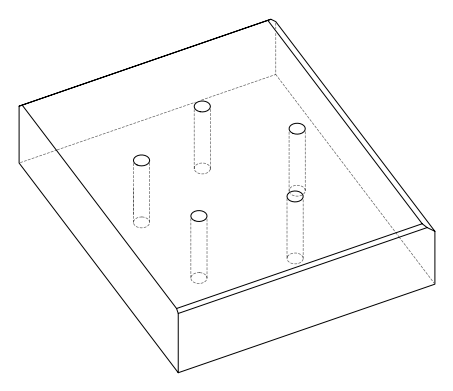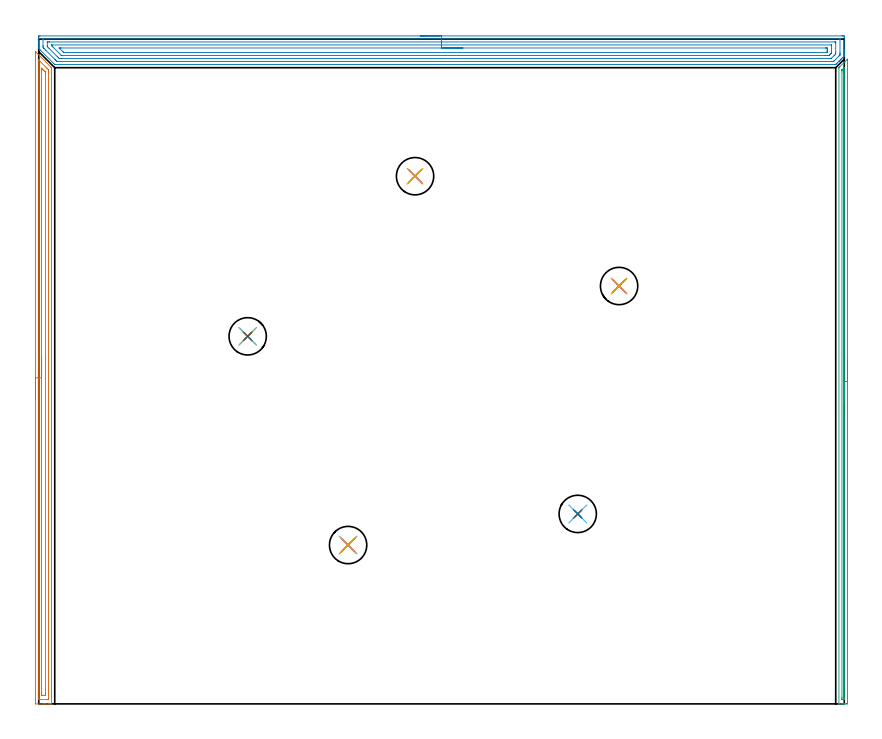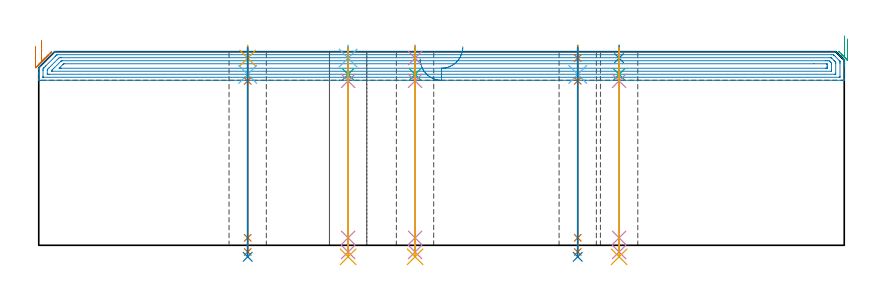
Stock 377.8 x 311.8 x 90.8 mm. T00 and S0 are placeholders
(PLAN: 23 operations, 16 tool changes, 32.5 min)
(1 AREA_MILL | FG_CHAMFER_SURFACE | UGT0205_001 | 7.46 min | 8728 mm3)
(2 AREA_MILL_1 | FG_CHAMFER_SURFACE_1 | UGT0205_001 | 15.28 min | 33658 mm3)
(3 AREA_MILL_2 | FG_CHAMFER_SURFACE_2 | UGT0205_001 | 4.97 min | 2400 mm3)
(4 SPOT_DRILL | STEP1HOLE | NXT0321_9005460120000 | 0.05 min | 183 mm3)
(5 SPOT_DRILL_1 | STEP1HOLE_1 | NXT0321_9005460120000 | 0.05 min | 181 mm3)
(6 SPOT_DRILL_2 | STEP1HOLE_2 | NXT0321_9005460120000 | 0.05 min | 184 mm3)
(7 SPOT_DRILL_3 | STEP1HOLE_3 | NXT0321_9005460120000 | 0.05 min | 182 mm3)
(8 SPOT_DRILL_4 | STEP1HOLE_4 | NXT0321_9005460120000 | 0.05 min | 182 mm3)
(9 DRILL_BLIND_HOLE_INTO_CENTER | STEP1HOLE | UGT0301_191 | 0.05 min | 276 mm3)
(10 GUN_DRILL_THROUGH_HOLE | STEP1HOLE | UGT0307_003 | 0.46 min | 3111 mm3)
(11 SPADE_DRILL_TO_ENLARGE_THROUGH_HOLE | STEP1HOLE | UGT0306_008 | 0.39 min | 18234 mm3)
(12 DRILL_BLIND_HOLE_INTO_CENTER_1 | STEP1HOLE_1 | UGT0301_191 | 0.05 min | 276 mm3)
(13 GUN_DRILL_THROUGH_HOLE_1 | STEP1HOLE_1 | UGT0307_003 | 0.46 min | 3114 mm3)
(14 SPADE_DRILL_TO_ENLARGE_THROUGH_HOLE_1 | STEP1HOLE_1 | UGT0306_008 | 0.39 min | 18234 mm3)
(15 DRILL_BLIND_HOLE_INTO_CENTER_2 | STEP1HOLE_2 | UGT0301_191 | 0.05 min | 278 mm3)
(16 GUN_DRILL_THROUGH_HOLE_2 | STEP1HOLE_2 | UGT0307_003 | 0.46 min | 3110 mm3)
(17 SPADE_DRILL_TO_ENLARGE_THROUGH_HOLE_2 | STEP1HOLE_2 | UGT0306_008 | 0.39 min | 18234 mm3)
(18 DRILL_BLIND_HOLE_INTO_CENTER_3 | STEP1HOLE_3 | UGT0301_191 | 0.05 min | 280 mm3)
(19 GUN_DRILL_THROUGH_HOLE_3 | STEP1HOLE_3 | UGT0307_003 | 0.46 min | 3112 mm3)
(20 SPADE_DRILL_TO_ENLARGE_THROUGH_HOLE_3 | STEP1HOLE_3 | UGT0306_008 | 0.39 min | 18237 mm3)
(21 DRILL_BLIND_HOLE_INTO_CENTER_4 | STEP1HOLE_4 | UGT0301_191 | 0.05 min | 277 mm3)
(22 GUN_DRILL_THROUGH_HOLE_4 | STEP1HOLE_4 | UGT0307_003 | 0.46 min | 3115 mm3)
(23 SPADE_DRILL_TO_ENLARGE_THROUGH_HOLE_4 | STEP1HOLE_4 | UGT0306_008 | 0.39 min | 18229 mm3)
(TOOL UGT0205_001 | Chamfer Mill 20 x 3 x 45 deg. | D20 FL50 Z2)
(TOOL NXT0321_9005460120000 | NC Spot Drill, 142deg, 12mm, Carbide, Uncoated | D12 PA142 FL30 Z2)
(TOOL UGT0301_191 | Twist Drill 7.1 mm | D7.1 PA118 FL66 Z2)
(TOOL UGT0307_003 | Gun Drill 7 mm | D7 PA130 FL24 Z1)
(TOOL UGT0306_008 | Spade Drill 17.5mm | D17.5 PA132 FL10 Z2)
(OP 1 AREA_MILL)
G17 G21 G94 G90
T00 M6
G54
G17 G0 G90 X-1.5 Y142.95 S1061 M3
G43 Z100.8 H0
Z93.3
G94 G1 Y142.988 Z92.428 F250.
Y143.102 Z91.564
Y143.291 Z90.712
Y143.553 Z89.88
Y143.887 Z89.074
Y144.29 Z88.3
Y144.758 Z87.564
Y145.29 Z86.872
Y145.879 Z86.229
Y146.522 Z85.64
Y147.214 Z85.108
Y147.95 Z84.64
Y148.724 Z84.237
Y149.53 Z83.903
Y150.362 Z83.641
Y151.213 Z83.452
Y152.078 Z83.338
Y152.95 Z83.3
Y305.812
X-1.495 Y305.876 Z83.303
X-1.493 Y305.882 Z83.305
X-1.475 Y305.876 Z83.322
X-1.325 Y305.726 Z83.472
X-1.178 Y305.578 Z83.621
X5.875 Y298.526 Z90.674
X6.001 Y298.4 Z90.799
X6. Y298.155 Z90.8
Y0.172
X5.997 Y0.01 Z90.788
X5.935 Y0.007 Z90.726
X5.519 Y0. Z90.319
X5.174 Z89.974
X4.484 Z89.279
X3.245 Z88.042
X2.697 Z87.491
X2.077 Z86.873
X-1.496 Y0.001 Z83.301
X-1.497 Y0.002 Z83.3
X-1.5 Y0.619
Y152.95
X-0.086 Z84.714
X-0.085 Y301.808 Z84.715
X-0.084 Y301.91 Z84.716
X-0.081 Y301.977 Z84.719
X-0.079 Y302.015 Z84.721
X-0.063 Y302.002 Z84.737
X0.016 Y301.93 Z84.816
X0.243 Y301.707 Z85.043
X3.816 Y298.133 Z88.616
X4.484 Y297.454 Z89.284
X4.579 Y297.337 Z89.379
X4.582 Y297.24 Z89.382
X4.584 Y297.14 Z89.384
X4.586 Y296.346 Z89.386
Y296.245
X4.585 Y2.305 Z89.385
X4.583 Y2.203 Z89.383
X4.579 Y2.01 Z89.379
X4.484 Y2.008 Z89.284
X3.995 Y2.001 Z88.795
X0.422 Y2. Z85.222
X0.016 Y2.004 Z84.816
X-0.042 Y2.006 Z84.758
X-0.071 Y2.009 Z84.729
X-0.079 Y2.102 Z84.721
X-0.084 Y2.304 Z84.716
X-0.085 Y2.406 Z84.715
X-0.086 Y152.95 Z84.714
X1.328 Z86.128
X1.329 Y297.24 Z86.129
X1.33 Y297.713 Z86.13
X1.335 Y298.133 Z86.135
X1.336 Y298.153 Z86.136
X1.363 Y298.133 Z86.163
X1.803 Y297.697 Z86.603
X2.261 Y297.24 Z87.061
X2.697 Y296.801 Z87.497
X3.146 Y296.346 Z87.946
X3.165 Y296.313 Z87.965
X3.167 Y296.286 Z87.967
X3.17 Y296.228 Z87.97
X3.171 Y296.109 Z87.971
Y295.872
Y4.612
X3.169 Y4.193 Z87.969
X3.167 Y4.075 Z87.967
X3.165 Y4.024 Z87.965
X3.082 Y4.01 Z87.882
X2.887 Y4.002 Z87.687
X1.803 Y4. Z86.603
X1.61 Y4.001 Z86.41
X1.482 Y4.005 Z86.282
X1.379 Y4.01 Z86.179
X1.335 Y4.016 Z86.135
X1.334 Y4.036 Z86.134
X1.331 Y4.193 Z86.131
X1.329 Y4.667 Z86.129
X1.328 Y152.95 Z86.128
Y153.822 Z86.167
Y154.686 Z86.28
Y155.538 Z86.469
Y156.37 Z86.732
Y157.176 Z87.065
Y157.95 Z87.468
Y158.686 Z87.937
Y159.378 Z88.468
Y160.021 Z89.057
Y160.61 Z89.701
Y161.141 Z90.393
Y161.61 Z91.128
Y162.013 Z91.902
Y162.347 Z92.708
Y162.609 Z93.54
Y162.798 Z94.392
Y162.912 Z95.257
Y162.95 Z96.128
G0 Z100.8
M5
M2
(OP 2 AREA_MILL_1)
G17 G21 G94 G90
T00 M6
G54
G17 G0 G90 X178.9 Y313.3 S1061 M3
G43 Z100.8 H0
Z87.4
G94 G1 X178.938 Z86.528 F250.
X179.052 Z85.664
X179.241 Z84.812
X179.503 Z83.98
X179.837 Z83.174
X180.24 Z82.4
X180.708 Z81.664
X181.24 Z80.972
X181.829 Z80.329
X182.472 Z79.74
X183.164 Z79.209
X183.9 Z78.74
X184.674 Z78.337
X185.48 Z78.003
X186.312 Z77.741
X187.164 Z77.552
X188.028 Z77.438
X188.9 Z77.4
X376.659
X377.168 Y313.298 Z77.402
X377.671 Y313.294 Z77.404
X377.791 Y313.292 Z77.406
X377.8 Y312.796 Z77.901
Y306.6 Z84.094
Y306.082 Z84.615
Y305.715 Z84.981
Y305.196 Z85.499
Y304.83 Z85.865
Y304.052 Z86.646
Y303.998 Z86.7
X377.797 Y303.944 Z86.753
X377.794 Y303.905 Z86.792
X377.764 Y303.867 Z86.831
X377.597 Y303.696 Z87.003
X377.168 Y303.267 Z87.432
X376.961 Y303.059 Z87.637
X376.36 Y302.46 Z88.24
X376.273 Y302.373 Z88.326
X376.076 Y302.174 Z88.522
X375.975 Y302.075 Z88.625
X375.879 Y301.979 Z88.72
X375.781 Y301.879 Z88.817
X375.677 Y301.777 Z88.923
X375.587 Y301.687 Z89.012
X375.486 Y301.584 Z89.112
X375.379 Y301.479 Z89.221
X375.295 Y301.395 Z89.305
X375.191 Y301.289 Z89.407
X374.484 Y300.583 Z90.114
X374.305 Y300.404 Z90.294
X374.037 Y300.137 Z90.563
X373.866 Y299.969 Z90.728
X373.795 Y299.904 Z90.789
X373.59 Y299.9 Z90.8
X7.788
X7.497 Y299.906 Z90.792
X7.389 Y300.01 Z90.688
X6.996 Y300.404 Z90.296
X0.798 Y306.6 Z84.096
X0.423 Y306.976 Z83.723
X0.287 Y307.113 Z83.587
X0.036 Y307.367 Z83.331
X0.004 Y307.407 Z83.29
X0. Y307.593 Z83.106
Y308.37 Z82.324
Y309.622 Z81.074
Y310.141 Z80.554
Y310.767 Z79.929
Y312.537 Z78.159
X0.003 Y312.796 Z77.9
X0.009 Y313.291 Z77.406
X0.129 Y313.294 Z77.403
X0.633 Y313.3 Z77.4
X188.9
Y311.886 Z78.814
X375.405 Y311.885 Z78.815
X375.79 Y311.878 Z78.822
X375.794 Y311.755 Z78.945
X375.799 Y311.495 Z79.205
X375.8 Y305.298 Z85.402
X375.799 Y304.83 Z85.87
X375.795 Y304.417 Z86.283
X375.79 Y304.356 Z86.344
X375.761 Y304.322 Z86.378
X375.681 Y304.237 Z86.463
X375.395 Y303.944 Z86.756
X373.624 Y302.174 Z88.526
X373.162 Y301.712 Z88.988
X373.006 Y301.558 Z89.142
X372.879 Y301.435 Z89.265
X372.792 Y301.354 Z89.346
X372.745 Y301.321 Z89.379
X372.696 Y301.317 Z89.383
X372.669 Y301.315 Z89.385
X371.801 Y301.314 Z89.386
X8.682 Y301.315 Z89.385
X8.655
X8.553 Y301.321 Z89.379
X8.145 Y301.714 Z88.986
X7.904 Y301.948 Z88.752
X7.788 Y302.062 Z88.638
X7.676 Y302.174 Z88.526
X3.25 Y306.6 Z84.1
X2.421 Y307.43 Z83.27
X2.371 Y307.485 Z83.215
X2.01 Y307.892 Z82.808
X2.005 Y308.37 Z82.33
X2.001 Y308.786 Z81.914
Y311.442 Z79.258
X2.008 Y311.859 Z78.841
X2.01 Y311.88 Z78.82
X2.016 Y311.882 Z78.818
X2.041 Y311.884 Z78.816
X2.095 Y311.885 Z78.815
X2.204 Y311.886 Z78.814
X188.9
Y310.471 Z80.229
X373.256
X373.59 Y310.469 Z80.231
X373.701 Y310.468 Z80.232
X373.781 Y310.465 Z80.235
X373.79 Y310.348 Z80.352
X373.796 Y310.141 Z80.559
X373.799 Y309.934 Z80.766
Y305.508 Z85.192
X373.79 Y304.83 Z85.87
X373.705 Y304.716 Z85.984
X373.59 Y304.593 Z86.107
X373.266 Y304.266 Z86.434
X372.945 Y303.944 Z86.756
X371.931 Y302.931 Z87.769
X371.801 Y302.805 Z87.895
X371.726 Y302.737 Z87.963
X371.661 Y302.734 Z87.966
X371.521 Y302.731 Z87.969
X371.241 Y302.729 Z87.971
X10.471
X9.907 Y302.732 Z87.968
X9.576 Y302.735 Z87.965
X9.246 Y303.059 Z87.641
X8.682 Y303.618 Z87.082
X4.814 Y307.485 Z83.215
X4.21 Y308.092 Z82.608
X4.076 Y308.234 Z82.466
X4.012 Y308.304 Z82.396
X4.009 Y308.37 Z82.33
X4.002 Y308.576 Z82.124
X4.001 Y310.141 Z80.559
X4.002 Y310.347 Z80.353
X4.006 Y310.417 Z80.283
X4.011 Y310.465 Z80.235
X4.044 Y310.466 Z80.234
X4.21 Y310.469 Z80.231
X4.771 Y310.471 Z80.229
X5.104
X188.9
Y309.057 Z81.643
X371.674
X371.73 Y309.056 Z81.644
X371.77 Y309.053 Z81.647
X371.787 Y309.051 Z81.649
X371.79 Y309.032 Z81.668
X371.795 Y308.813 Z81.887
X371.8 Y308.372 Z82.328
Y305.716 Z84.984
X371.79 Y305.275 Z85.425
X371.584 Y305.045 Z85.655
X371.376 Y304.83 Z85.87
X371.144 Y304.595 Z86.105
X370.907 Y304.359 Z86.341
X370.694 Y304.155 Z86.545
X370.012 Y304.146 Z86.554
X369.811 Y304.144 Z86.556
X369.118 Y304.143 Z86.557
X368.918
X11.164
X10.818 Y304.147 Z86.553
X10.646 Y304.15 Z86.55
X10.605 Y304.155 Z86.545
X10.555 Y304.201 Z86.499
X10.471 Y304.28 Z86.42
X6.893 Y307.855 Z82.845
X6.38 Y308.37 Z82.33
X6.213 Y308.541 Z82.159
X6.083 Y308.678 Z82.022
X6.01 Y308.759 Z81.941
X6.009 Y308.813 Z81.887
X6.01 Y309.032 Z81.668
X6.014 Y309.051 Z81.649
X6.04 Y309.053 Z81.647
X6.1 Y309.055 Z81.645
X6.2 Y309.057 Z81.643
X188.9
Y307.643 Z83.057
X369.118
X369.278 Y307.642 Z83.058
X369.597 Y307.638 Z83.062
X369.79 Y307.634 Z83.066
X369.794 Y307.581 Z83.119
X369.796 Y307.485 Z83.215
X369.8 Y306.811 Z83.889
X369.799 Y306.6 Z84.1
X369.796 Y305.929 Z84.771
X369.79 Y305.715 Z84.985
X369.671 Y305.58 Z85.12
X369.659 Y305.569 Z85.131
X369.627 Y305.564 Z85.136
X369.543 Y305.56 Z85.14
X369.437 Y305.558 Z85.142
X363.542 Y305.557 Z85.143
X12.1
X11.781 Y305.559 Z85.141
X11.69 Y305.562 Z85.138
X11.644 Y305.565 Z85.135
X11.633 Y305.574 Z85.126
X11.582 Y305.62 Z85.08
X11.484 Y305.715 Z84.985
X11.365 Y305.833 Z84.867
X9.715 Y307.485 Z83.215
X9.576 Y307.627 Z83.073
Y307.639 Z83.061
X10.311 Y307.643 Z83.057
X10.471
X188.9
X189.772 Z83.095
X190.636 Z83.209
X191.488 Z83.398
X192.32 Z83.66
X193.126 Z83.994
X193.9 Z84.397
X194.636 Z84.865
X195.328 Z85.396
X195.971 Z85.986
X196.56 Z86.629
X197.092 Z87.321
X197.56 Z88.057
X197.963 Z88.831
X198.297 Z89.637
X198.559 Z90.469
X198.748 Z91.32
X198.862 Z92.185
X198.9 Z93.057
G0 Z100.8
M5
M2
(OP 3 AREA_MILL_2)
G17 G21 G94 G90
T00 M6
G54
G17 G0 G90 X379.3 Y161.2 S1061 M3
G43 Z100.8 H0
Z96.8
G94 G1 Y161.162 Z95.928 F250.
Y161.048 Z95.064
Y160.859 Z94.212
Y160.597 Z93.38
Y160.263 Z92.574
Y159.86 Z91.8
Y159.391 Z91.064
Y158.86 Z90.372
Y158.271 Z89.729
Y157.628 Z89.14
Y156.936 Z88.608
Y156.2 Z88.14
Y155.426 Z87.737
Y154.62 Z87.403
Y153.788 Z87.141
Y152.936 Z86.952
Y152.072 Z86.838
Y151.2 Z86.8
Y0.622
X379.299 Y0.352
X379.294 Y0.01 Z86.802
X379.036 Y0. Z87.059
X378.772 Z87.323
X378.168 Z87.926
X377.64 Z88.456
X377.3 Z88.796
X376.772 Z89.324
X376.432 Z89.663
X375.507 Z90.593
X375.403 Z90.689
X375.351 Z90.74
X375.303 Y0.01 Z90.788
X375.3 Y0.175 Z90.8
Y298.203
X375.303 Y298.395 Z90.789
X375.374 Y298.475 Z90.723
X375.55 Y298.65 Z90.55
X375.564 Y298.664 Z90.535
X379.154 Y302.255 Z86.944
X379.213 Y302.316 Z86.881
X379.29 Y302.382 Z86.801
X379.295 Y302.358 Z86.798
X379.298 Y302.332
X379.299 Y302.292 Z86.799
Y302.241
X379.3 Y302.049 Z86.8
Y151.2
X377.886 Z88.214
Y2.7
X377.884 Y2.409 Z88.216
X377.881 Y2.108 Z88.219
X377.879 Y2.035 Z88.221
X377.873 Y2.01 Z88.227
X377.83 Y2.007 Z88.27
X377.696 Y2.002 Z88.404
X377.3 Y2.001 Z88.8
X376.827 Y2.003 Z89.273
X376.736 Y2.01 Z89.364
X376.721 Y2.014 Z89.379
X376.719 Y2.044 Z89.381
X376.716 Y2.117 Z89.384
X376.715 Y2.409 Z89.385
X376.714 Y3.012 Z89.386
Y296.416
X376.716 Y297.017 Z89.384
X376.72 Y297.31 Z89.38
X376.721 Y297.344 Z89.379
X376.737 Y297.376 Z89.363
X376.793 Y297.436 Z89.307
X376.878 Y297.526 Z89.222
X377.553 Y298.203 Z88.547
X377.667 Y298.314 Z88.433
X377.871 Y298.509 Z88.229
X377.88 Y298.512 Z88.22
X377.882 Y298.498 Z88.218
X377.885 Y298.203 Z88.215
Y298.002
X377.886 Y151.2 Z88.214
Y150.328 Z88.252
Y149.463 Z88.366
Y148.612 Z88.555
Y147.78 Z88.817
Y146.974 Z89.151
Y146.2 Z89.554
Y145.464 Z90.023
Y144.772 Z90.554
Y144.129 Z91.143
Y143.54 Z91.786
Y143.008 Z92.478
Y142.54 Z93.214
Y142.137 Z93.988
Y141.803 Z94.794
Y141.541 Z95.626
Y141.352 Z96.478
Y141.238 Z97.343
Y141.2 Z98.214
G0 Z100.8
M5
M2
(OP 4 SPOT_DRILL)
G17 G21 G94 G90
T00 M6
G54
G17 G0 G90 X176.5 Y247.5 S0 M3
G43 Z100.8 H0
G94 G81 G98 Z87.8 F250. R93.8
G80
M5
M2
(OP 5 SPOT_DRILL_1)
G17 G21 G94 G90
T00 M6
G54
G17 G0 G90 X98. Y172.4 S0 M3
G43 Z100.8 H0
G94 G81 G98 Z87.8 F250. R93.8
G80
M5
M2
(OP 6 SPOT_DRILL_2)
G17 G21 G94 G90
T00 M6
G54
G17 G0 G90 X145.1 Y74.5 S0 M3
G43 Z100.8 H0
G94 G81 G98 Z87.8 F250. R93.8
G80
M5
M2
(OP 7 SPOT_DRILL_3)
G17 G21 G94 G90
T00 M6
G54
G17 G0 G90 X252.8 Y89.1 S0 M3
G43 Z100.8 H0
G94 G81 G98 Z87.8 F250. R93.8
G80
M5
M2
(OP 8 SPOT_DRILL_4)
G17 G21 G94 G90
T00 M6
G54
G17 G0 G90 X272.2 Y196. S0 M3
G43 Z100.8 H0
G94 G81 G98 Z87.8 F250. R93.8
G80
M5
M2
(OP 9 DRILL_BLIND_HOLE_INTO_CENTER)
G17 G21 G94 G90
T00 M6
G54
G17 G0 G90 X176.5 Y247.5 S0 M3
G43 Z100.8 H0
G94 G81 G98 Z80.15 F250. R92.8
G80
M5
M2
(OP 10 GUN_DRILL_THROUGH_HOLE)
G17 G21 G94 G90
T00 M6
G54
G17 G0 G90 X176.5 Y247.5 M8
G43 Z100.8 H0
Z91.441
S716 M3
G94 G1 Z77.121 F125. M26
G4 X.084
Z3.5 F250.
G4 X.084
Z-3.132 F125.
G4 X.084
M5
M9
G0 Z91.441
Z100.8
M2
(OP 11 SPADE_DRILL_TO_ENLARGE_THROUGH_HOLE)
G17 G21 G94 G90
T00 M6
G54
G17 G0 G90 X176.5 Y247.5 S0 M3
G43 Z100.8 H0
G94 G73 G98 Z-5.396 F250. Q16.033 R92.8
G80
M5
M2
(OP 12 DRILL_BLIND_HOLE_INTO_CENTER_1)
G17 G21 G94 G90
T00 M6
G54
G17 G0 G90 X98. Y172.4 S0 M3
G43 Z100.8 H0
G94 G81 G98 Z80.15 F250. R92.8
G80
M5
M2
(OP 13 GUN_DRILL_THROUGH_HOLE_1)
G17 G21 G94 G90
T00 M6
G54
G17 G0 G90 X98. Y172.4 M8
G43 Z100.8 H0
Z91.441
S716 M3
G94 G1 Z77.121 F125. M26
G4 X.084
Z3.5 F250.
G4 X.084
Z-3.132 F125.
G4 X.084
M5
M9
G0 Z91.441
Z100.8
M2
(OP 14 SPADE_DRILL_TO_ENLARGE_THROUGH_HOLE_1)
G17 G21 G94 G90
T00 M6
G54
G17 G0 G90 X98. Y172.4 S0 M3
G43 Z100.8 H0
G94 G73 G98 Z-5.396 F250. Q16.033 R92.8
G80
M5
M2
(OP 15 DRILL_BLIND_HOLE_INTO_CENTER_2)
G17 G21 G94 G90
T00 M6
G54
G17 G0 G90 X145.1 Y74.5 S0 M3
G43 Z100.8 H0
G94 G81 G98 Z80.15 F250. R92.8
G80
M5
M2
(OP 16 GUN_DRILL_THROUGH_HOLE_2)
G17 G21 G94 G90
T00 M6
G54
G17 G0 G90 X145.1 Y74.5 M8
G43 Z100.8 H0
Z91.441
S716 M3
G94 G1 Z77.121 F125. M26
G4 X.084
Z3.5 F250.
G4 X.084
Z-3.132 F125.
G4 X.084
M5
M9
G0 Z91.441
Z100.8
M2
(OP 17 SPADE_DRILL_TO_ENLARGE_THROUGH_HOLE_2)
G17 G21 G94 G90
T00 M6
G54
G17 G0 G90 X145.1 Y74.5 S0 M3
G43 Z100.8 H0
G94 G73 G98 Z-5.396 F250. Q16.033 R92.8
G80
M5
M2
(OP 18 DRILL_BLIND_HOLE_INTO_CENTER_3)
G17 G21 G94 G90
T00 M6
G54
G17 G0 G90 X252.8 Y89.1 S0 M3
G43 Z100.8 H0
G94 G81 G98 Z80.15 F250. R92.8
G80
M5
M2
(OP 19 GUN_DRILL_THROUGH_HOLE_3)
G17 G21 G94 G90
T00 M6
G54
G17 G0 G90 X252.8 Y89.1 M8
G43 Z100.8 H0
Z91.441
S716 M3
G94 G1 Z77.121 F125. M26
G4 X.084
Z3.5 F250.
G4 X.084
Z-3.132 F125.
G4 X.084
M5
M9
G0 Z91.441
Z100.8
M2
(OP 20 SPADE_DRILL_TO_ENLARGE_THROUGH_HOLE_3)
G17 G21 G94 G90
T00 M6
G54
G17 G0 G90 X252.8 Y89.1 S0 M3
G43 Z100.8 H0
G94 G73 G98 Z-5.396 F250. Q16.033 R92.8
G80
M5
M2
(OP 21 DRILL_BLIND_HOLE_INTO_CENTER_4)
G17 G21 G94 G90
T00 M6
G54
G17 G0 G90 X272.2 Y196. S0 M3
G43 Z100.8 H0
G94 G81 G98 Z80.15 F250. R92.8
G80
M5
M2
(OP 22 GUN_DRILL_THROUGH_HOLE_4)
G17 G21 G94 G90
T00 M6
G54
G17 G0 G90 X272.2 Y196. M8
G43 Z100.8 H0
Z91.441
S716 M3
G94 G1 Z77.121 F125. M26
G4 X.084
Z3.5 F250.
G4 X.084
Z-3.132 F125.
G4 X.084
M5
M9
G0 Z91.441
Z100.8
M2
(OP 23 SPADE_DRILL_TO_ENLARGE_THROUGH_HOLE_4)
G17 G21 G94 G90
T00 M6
G54
G17 G0 G90 X272.2 Y196. S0 M3
G43 Z100.8 H0
G94 G73 G98 Z-5.396 F250. Q16.033 R92.8
G80
M5
M2
